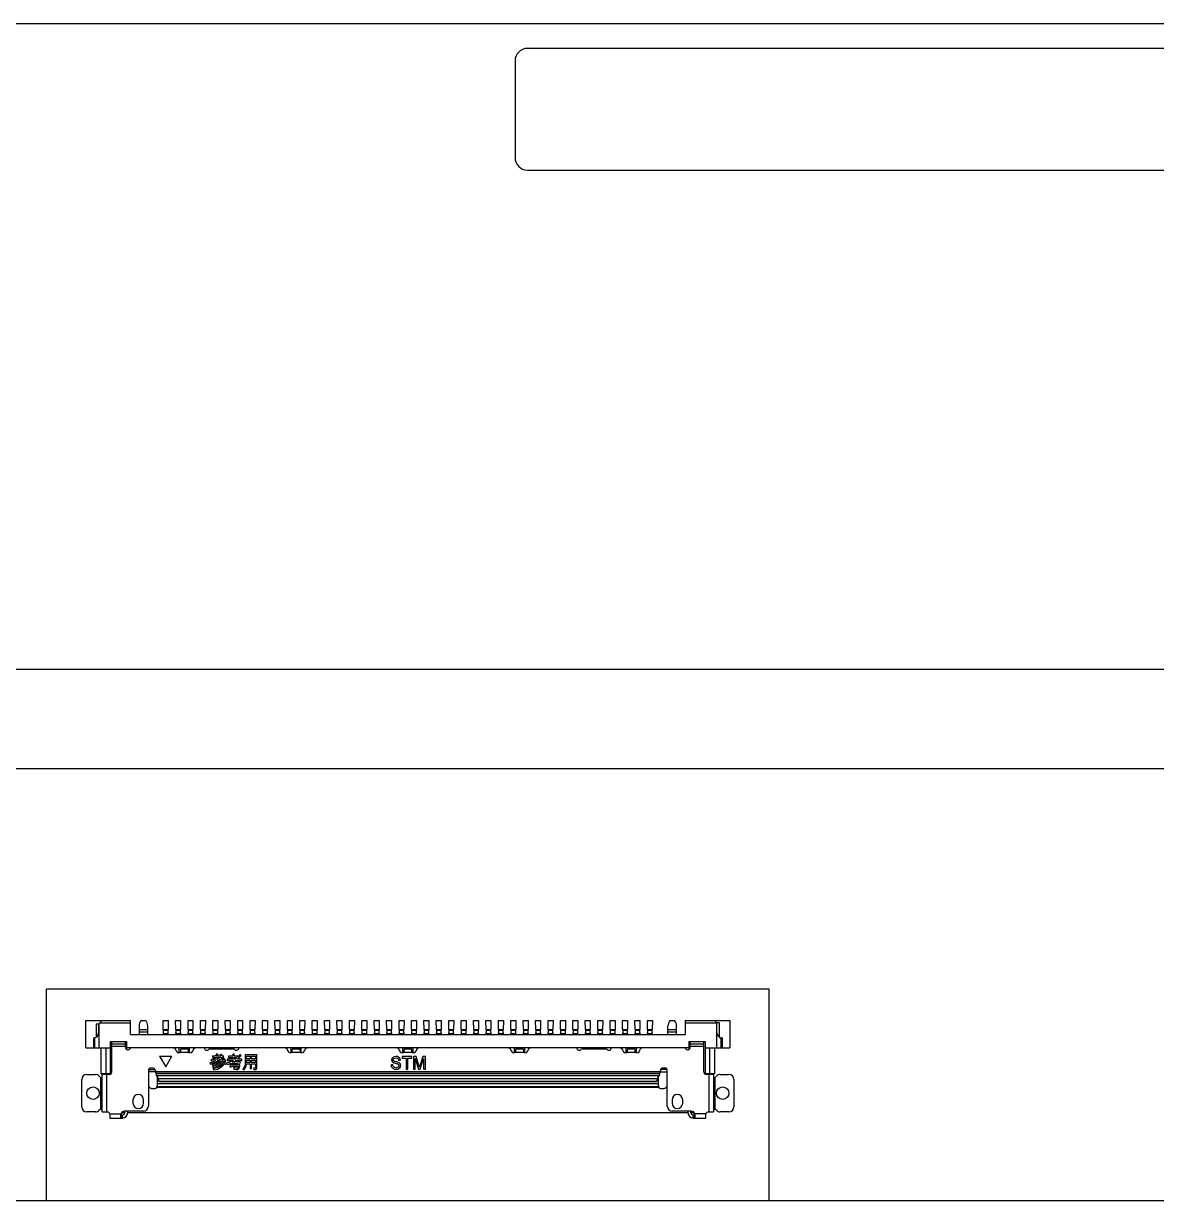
# Model space of a CAD drawing. Header units: millimetres. Extents: x 0 to 841, y 0 to 594.
# Drawn here: x 667.07 to 712.69, y 212.26 to 259.64 of the extents above; entities that cross this region are included whole.
import ezdxf

# ---------------------------------------------------------------- set-up
doc = ezdxf.new("R2010")
doc.units = ezdxf.units.MM
doc.header["$LTSCALE"] = 46.255
doc.layers.get('0').update_dxf_attribs({"linetype": 'CONTINUOUS'})

msp = doc.modelspace()

# ---------------------------------------------------------------- linework, layer by layer
at = {"color": 7, "linetype": 'CONTINUOUS'}
for p, q in [((517.967, 259.639), (757.767, 259.639)), ((750.363, 258.639), (687.363, 258.639)), ((686.863, 258.139), (686.863, 254.239)), ((687.363, 253.739), (750.363, 253.739)), ((752.833, 233.634), (522.883, 233.634)), ((757.872, 229.639), (517.861, 229.639)), ((697.093, 220.764), (667.993, 220.764)), ((667.993, 212.264), (667.993, 220.764)), ((697.093, 212.264), (697.093, 220.764)), ((669.579, 219.509), (671.373, 219.509)), ((669.579, 218.409), (669.579, 219.509)), ((670.091, 219.359), (669.991, 219.359)), ((669.991, 219.359), (669.991, 218.836)), ((670.091, 219.359), (670.241, 219.509)), ((670.091, 219.359), (670.091, 219.009)), ((670.109, 218.409), (670.109, 219.377)), ((670.141, 219.409), (671.373, 219.409)), ((671.373, 218.939), (671.373, 219.509)), ((671.996, 219.496), (671.799, 219.496)), ((672.693, 219.502), (672.893, 219.502)), ((672.697, 219.145), (672.693, 219.502)), ((672.893, 219.502), (672.89, 219.145)), ((673.193, 219.502), (673.393, 219.502)), ((673.197, 219.145), (673.193, 219.502)), ((673.393, 219.502), (673.39, 219.145)), ((673.693, 219.502), (673.893, 219.502)), ((673.697, 219.145), (673.693, 219.502)), ((673.893, 219.502), (673.89, 219.145)), ((674.193, 219.502), (674.393, 219.502)), ((674.197, 219.145), (674.193, 219.502)), ((674.393, 219.502), (674.39, 219.145)), ((674.693, 219.502), (674.893, 219.502)), ((674.697, 219.145), (674.693, 219.502)), ((674.893, 219.502), (674.89, 219.145)), ((675.193, 219.502), (675.393, 219.502)), ((675.197, 219.145), (675.193, 219.502)), ((675.393, 219.502), (675.39, 219.145)), ((675.693, 219.502), (675.893, 219.502)), ((675.697, 219.145), (675.693, 219.502)), ((675.893, 219.502), (675.89, 219.145)), ((676.193, 219.502), (676.393, 219.502)), ((676.197, 219.145), (676.193, 219.502)), ((676.393, 219.502), (676.39, 219.145)), ((676.693, 219.502), (676.893, 219.502)), ((676.697, 219.145), (676.693, 219.502)), ((676.893, 219.502), (676.89, 219.145)), ((677.193, 219.502), (677.393, 219.502)), ((677.197, 219.145), (677.193, 219.502)), ((677.393, 219.502), (677.39, 219.145)), ((677.693, 219.502), (677.893, 219.502)), ((677.697, 219.145), (677.693, 219.502)), ((677.893, 219.502), (677.89, 219.145)), ((678.193, 219.502), (678.393, 219.502)), ((678.197, 219.145), (678.193, 219.502)), ((678.393, 219.502), (678.39, 219.145)), ((678.693, 219.502), (678.893, 219.502)), ((678.697, 219.145), (678.693, 219.502)), ((678.893, 219.502), (678.89, 219.145)), ((679.193, 219.502), (679.393, 219.502)), ((679.197, 219.145), (679.193, 219.502)), ((679.393, 219.502), (679.39, 219.145)), ((679.693, 219.502), (679.893, 219.502)), ((679.697, 219.145), (679.693, 219.502)), ((679.893, 219.502), (679.89, 219.145)), ((680.193, 219.502), (680.393, 219.502)), ((680.197, 219.145), (680.193, 219.502)), ((680.393, 219.502), (680.39, 219.145)), ((680.693, 219.502), (680.893, 219.502)), ((680.697, 219.145), (680.693, 219.502)), ((680.893, 219.502), (680.89, 219.145)), ((681.193, 219.502), (681.393, 219.502)), ((681.197, 219.145), (681.193, 219.502)), ((681.393, 219.502), (681.39, 219.145)), ((681.693, 219.502), (681.893, 219.502)), ((681.697, 219.145), (681.693, 219.502)), ((681.893, 219.502), (681.89, 219.145)), ((682.193, 219.502), (682.393, 219.502)), ((682.197, 219.145), (682.193, 219.502)), ((682.393, 219.502), (682.39, 219.145)), ((682.693, 219.502), (682.893, 219.502)), ((682.697, 219.145), (682.693, 219.502)), ((682.893, 219.502), (682.89, 219.145)), ((683.193, 219.502), (683.393, 219.502)), ((683.197, 219.145), (683.193, 219.502)), ((683.393, 219.502), (683.39, 219.145)), ((683.693, 219.502), (683.893, 219.502)), ((683.697, 219.145), (683.693, 219.502)), ((683.893, 219.502), (683.89, 219.145)), ((684.193, 219.502), (684.393, 219.502)), ((684.197, 219.145), (684.193, 219.502)), ((684.393, 219.502), (684.39, 219.145)), ((684.693, 219.502), (684.893, 219.502)), ((684.697, 219.145), (684.693, 219.502)), ((684.893, 219.502), (684.89, 219.145)), ((685.193, 219.502), (685.393, 219.502)), ((685.197, 219.145), (685.193, 219.502)), ((685.393, 219.502), (685.39, 219.145)), ((685.693, 219.502), (685.893, 219.502)), ((685.697, 219.145), (685.693, 219.502)), ((685.893, 219.502), (685.89, 219.145)), ((686.193, 219.502), (686.393, 219.502)), ((686.197, 219.145), (686.193, 219.502)), ((686.393, 219.502), (686.39, 219.145)), ((686.693, 219.502), (686.893, 219.502)), ((686.697, 219.145), (686.693, 219.502)), ((686.893, 219.502), (686.89, 219.145)), ((687.193, 219.502), (687.393, 219.502)), ((687.197, 219.145), (687.193, 219.502)), ((687.393, 219.502), (687.39, 219.145)), ((687.693, 219.502), (687.893, 219.502)), ((687.697, 219.145), (687.693, 219.502)), ((687.893, 219.502), (687.89, 219.145)), ((688.193, 219.502), (688.393, 219.502)), ((688.197, 219.145), (688.193, 219.502)), ((688.393, 219.502), (688.39, 219.145)), ((688.693, 219.502), (688.893, 219.502)), ((688.697, 219.145), (688.693, 219.502)), ((688.893, 219.502), (688.89, 219.145)), ((689.193, 219.502), (689.393, 219.502)), ((689.197, 219.145), (689.193, 219.502)), ((689.393, 219.502), (689.39, 219.145)), ((689.693, 219.502), (689.893, 219.502)), ((689.697, 219.145), (689.693, 219.502)), ((689.893, 219.502), (689.89, 219.145)), ((690.193, 219.502), (690.393, 219.502)), ((690.197, 219.145), (690.193, 219.502)), ((690.393, 219.502), (690.39, 219.145)), ((690.693, 219.502), (690.893, 219.502)), ((690.697, 219.145), (690.693, 219.502)), ((690.893, 219.502), (690.89, 219.145)), ((691.193, 219.502), (691.393, 219.502)), ((691.197, 219.145), (691.193, 219.502)), ((691.393, 219.502), (691.39, 219.145)), ((691.693, 219.502), (691.893, 219.502)), ((691.697, 219.145), (691.693, 219.502)), ((691.893, 219.502), (691.89, 219.145)), ((692.193, 219.502), (692.393, 219.502)), ((692.197, 219.145), (692.193, 219.502)), ((692.393, 219.502), (692.39, 219.145)), ((693.293, 219.496), (693.096, 219.496)), ((693.713, 219.509), (695.508, 219.509)), ((693.713, 219.509), (693.713, 218.939)), ((693.713, 219.409), (694.98, 219.409)), ((694.996, 219.41), (694.896, 219.509)), ((694.98, 219.409), (694.996, 219.41)), ((694.98, 219.409), (694.98, 218.409)), ((694.996, 219.009), (694.996, 219.41)), ((695.096, 219.409), (694.996, 219.409)), ((695.096, 218.84), (695.096, 219.409)), ((695.508, 219.509), (695.508, 218.409)), ((671.373, 218.939), (693.713, 218.939)), ((671.721, 219.294), (671.721, 218.94)), ((671.721, 219.141), (672.071, 219.141)), ((672.071, 219.126), (671.721, 219.126)), ((671.721, 219.048), (672.071, 219.048)), ((672.071, 218.94), (672.071, 219.297)), ((672.697, 219.145), (672.89, 219.145)), ((672.697, 219.115), (672.89, 219.115)), ((672.702, 219.015), (672.698, 219.015)), ((672.703, 218.985), (672.883, 218.985)), ((672.889, 219.015), (672.885, 219.015)), ((673.197, 219.145), (673.39, 219.145)), ((673.197, 219.115), (673.39, 219.115)), ((673.202, 219.015), (673.198, 219.015)), ((673.203, 218.985), (673.383, 218.985)), ((673.389, 219.015), (673.385, 219.015)), ((673.697, 219.145), (673.89, 219.145)), ((673.697, 219.115), (673.89, 219.115)), ((673.702, 219.015), (673.698, 219.015)), ((673.703, 218.985), (673.883, 218.985)), ((673.889, 219.015), (673.885, 219.015)), ((674.197, 219.145), (674.39, 219.145)), ((674.197, 219.115), (674.39, 219.115)), ((674.202, 219.015), (674.198, 219.015)), ((674.203, 218.985), (674.383, 218.985)), ((674.389, 219.015), (674.385, 219.015)), ((674.697, 219.145), (674.89, 219.145)), ((674.697, 219.115), (674.89, 219.115)), ((674.702, 219.015), (674.698, 219.015)), ((674.703, 218.985), (674.883, 218.985)), ((674.889, 219.015), (674.885, 219.015)), ((675.197, 219.145), (675.39, 219.145)), ((675.197, 219.115), (675.39, 219.115)), ((675.202, 219.015), (675.198, 219.015)), ((675.203, 218.985), (675.383, 218.985)), ((675.389, 219.015), (675.385, 219.015)), ((675.697, 219.145), (675.89, 219.145)), ((675.697, 219.115), (675.89, 219.115)), ((675.702, 219.015), (675.698, 219.015)), ((675.703, 218.985), (675.883, 218.985)), ((675.889, 219.015), (675.885, 219.015)), ((676.197, 219.145), (676.39, 219.145)), ((676.197, 219.115), (676.39, 219.115)), ((676.202, 219.015), (676.198, 219.015)), ((676.203, 218.985), (676.383, 218.985)), ((676.389, 219.015), (676.385, 219.015)), ((676.697, 219.145), (676.89, 219.145)), ((676.697, 219.115), (676.89, 219.115)), ((676.702, 219.015), (676.698, 219.015)), ((676.703, 218.985), (676.883, 218.985)), ((676.889, 219.015), (676.885, 219.015)), ((677.197, 219.145), (677.39, 219.145)), ((677.197, 219.115), (677.39, 219.115)), ((677.202, 219.015), (677.198, 219.015)), ((677.203, 218.985), (677.383, 218.985)), ((677.389, 219.015), (677.385, 219.015)), ((677.697, 219.145), (677.89, 219.145)), ((677.697, 219.115), (677.89, 219.115)), ((677.702, 219.015), (677.698, 219.015)), ((677.703, 218.985), (677.883, 218.985)), ((677.889, 219.015), (677.885, 219.015)), ((678.197, 219.145), (678.39, 219.145)), ((678.197, 219.115), (678.39, 219.115)), ((678.202, 219.015), (678.198, 219.015)), ((678.203, 218.985), (678.383, 218.985)), ((678.389, 219.015), (678.385, 219.015)), ((678.697, 219.145), (678.89, 219.145)), ((678.697, 219.115), (678.89, 219.115)), ((678.702, 219.015), (678.698, 219.015)), ((678.703, 218.985), (678.883, 218.985)), ((678.889, 219.015), (678.885, 219.015)), ((679.197, 219.145), (679.39, 219.145)), ((679.197, 219.115), (679.39, 219.115)), ((679.202, 219.015), (679.198, 219.015)), ((679.203, 218.985), (679.383, 218.985)), ((679.389, 219.015), (679.385, 219.015)), ((679.697, 219.145), (679.89, 219.145)), ((679.697, 219.115), (679.89, 219.115)), ((679.702, 219.015), (679.698, 219.015)), ((679.703, 218.985), (679.883, 218.985)), ((679.889, 219.015), (679.885, 219.015)), ((680.197, 219.145), (680.39, 219.145)), ((680.197, 219.115), (680.39, 219.115)), ((680.202, 219.015), (680.198, 219.015)), ((680.203, 218.985), (680.383, 218.985)), ((680.389, 219.015), (680.385, 219.015)), ((680.697, 219.145), (680.89, 219.145)), ((680.697, 219.115), (680.89, 219.115)), ((680.702, 219.015), (680.698, 219.015)), ((680.703, 218.985), (680.883, 218.985)), ((680.889, 219.015), (680.885, 219.015)), ((681.197, 219.145), (681.39, 219.145)), ((681.197, 219.115), (681.39, 219.115)), ((681.202, 219.015), (681.198, 219.015)), ((681.203, 218.985), (681.383, 218.985)), ((681.389, 219.015), (681.385, 219.015)), ((681.697, 219.145), (681.89, 219.145)), ((681.697, 219.115), (681.89, 219.115)), ((681.702, 219.015), (681.698, 219.015)), ((681.703, 218.985), (681.883, 218.985)), ((681.889, 219.015), (681.885, 219.015)), ((682.197, 219.145), (682.39, 219.145)), ((682.197, 219.115), (682.39, 219.115)), ((682.202, 219.015), (682.198, 219.015)), ((682.203, 218.985), (682.383, 218.985)), ((682.389, 219.015), (682.385, 219.015)), ((682.697, 219.145), (682.89, 219.145)), ((682.697, 219.115), (682.89, 219.115)), ((682.702, 219.015), (682.698, 219.015)), ((682.703, 218.985), (682.883, 218.985)), ((682.889, 219.015), (682.885, 219.015)), ((683.197, 219.145), (683.39, 219.145)), ((683.197, 219.115), (683.39, 219.115)), ((683.202, 219.015), (683.198, 219.015)), ((683.203, 218.985), (683.383, 218.985)), ((683.389, 219.015), (683.385, 219.015)), ((683.697, 219.145), (683.89, 219.145)), ((683.697, 219.115), (683.89, 219.115)), ((683.702, 219.015), (683.698, 219.015)), ((683.703, 218.985), (683.883, 218.985)), ((683.889, 219.015), (683.885, 219.015)), ((684.197, 219.145), (684.39, 219.145)), ((684.197, 219.115), (684.39, 219.115)), ((684.202, 219.015), (684.198, 219.015)), ((684.203, 218.985), (684.383, 218.985)), ((684.389, 219.015), (684.385, 219.015)), ((684.697, 219.145), (684.89, 219.145)), ((684.697, 219.115), (684.89, 219.115)), ((684.702, 219.015), (684.698, 219.015)), ((684.703, 218.985), (684.883, 218.985)), ((684.889, 219.015), (684.885, 219.015)), ((685.197, 219.145), (685.39, 219.145)), ((685.197, 219.115), (685.39, 219.115)), ((685.202, 219.015), (685.198, 219.015)), ((685.203, 218.985), (685.383, 218.985)), ((685.389, 219.015), (685.385, 219.015)), ((685.697, 219.145), (685.89, 219.145)), ((685.697, 219.115), (685.89, 219.115)), ((685.702, 219.015), (685.698, 219.015)), ((685.703, 218.985), (685.883, 218.985)), ((685.889, 219.015), (685.885, 219.015)), ((686.197, 219.145), (686.39, 219.145)), ((686.197, 219.115), (686.39, 219.115)), ((686.202, 219.015), (686.198, 219.015)), ((686.203, 218.985), (686.383, 218.985)), ((686.389, 219.015), (686.385, 219.015)), ((686.697, 219.145), (686.89, 219.145)), ((686.697, 219.115), (686.89, 219.115)), ((686.702, 219.015), (686.698, 219.015)), ((686.703, 218.985), (686.883, 218.985)), ((686.889, 219.015), (686.885, 219.015)), ((687.197, 219.145), (687.39, 219.145)), ((687.197, 219.115), (687.39, 219.115)), ((687.202, 219.015), (687.198, 219.015)), ((687.203, 218.985), (687.383, 218.985)), ((687.389, 219.015), (687.385, 219.015)), ((687.697, 219.145), (687.89, 219.145)), ((687.697, 219.115), (687.89, 219.115)), ((687.702, 219.015), (687.698, 219.015)), ((687.703, 218.985), (687.883, 218.985)), ((687.889, 219.015), (687.885, 219.015)), ((688.197, 219.145), (688.39, 219.145)), ((688.197, 219.115), (688.39, 219.115)), ((688.202, 219.015), (688.198, 219.015)), ((688.203, 218.985), (688.383, 218.985)), ((688.389, 219.015), (688.385, 219.015)), ((688.697, 219.145), (688.89, 219.145)), ((688.697, 219.115), (688.89, 219.115)), ((688.702, 219.015), (688.698, 219.015)), ((688.703, 218.985), (688.883, 218.985)), ((688.889, 219.015), (688.885, 219.015)), ((689.197, 219.145), (689.39, 219.145)), ((689.197, 219.115), (689.39, 219.115)), ((689.202, 219.015), (689.198, 219.015)), ((689.203, 218.985), (689.383, 218.985)), ((689.389, 219.015), (689.385, 219.015)), ((689.697, 219.145), (689.89, 219.145)), ((689.697, 219.115), (689.89, 219.115)), ((689.702, 219.015), (689.698, 219.015)), ((689.703, 218.985), (689.883, 218.985)), ((689.889, 219.015), (689.885, 219.015)), ((690.197, 219.145), (690.39, 219.145)), ((690.197, 219.115), (690.39, 219.115)), ((690.202, 219.015), (690.198, 219.015)), ((690.203, 218.985), (690.383, 218.985)), ((690.389, 219.015), (690.385, 219.015)), ((690.697, 219.145), (690.89, 219.145)), ((690.697, 219.115), (690.89, 219.115)), ((690.702, 219.015), (690.698, 219.015)), ((690.703, 218.985), (690.883, 218.985)), ((690.889, 219.015), (690.885, 219.015)), ((691.197, 219.145), (691.39, 219.145)), ((691.197, 219.115), (691.39, 219.115)), ((691.202, 219.015), (691.198, 219.015)), ((691.203, 218.985), (691.383, 218.985)), ((691.389, 219.015), (691.385, 219.015)), ((691.697, 219.145), (691.89, 219.145)), ((691.697, 219.115), (691.89, 219.115)), ((691.702, 219.015), (691.698, 219.015)), ((691.703, 218.985), (691.883, 218.985)), ((691.889, 219.015), (691.885, 219.015)), ((692.197, 219.145), (692.39, 219.145)), ((692.197, 219.115), (692.39, 219.115)), ((692.202, 219.015), (692.198, 219.015)), ((692.203, 218.985), (692.383, 218.985)), ((692.389, 219.015), (692.385, 219.015)), ((693.021, 218.94), (693.021, 219.297)), ((693.021, 219.141), (693.371, 219.141)), ((693.371, 219.126), (693.021, 219.126)), ((693.021, 219.048), (693.371, 219.048)), ((693.371, 218.94), (693.371, 219.294)), ((669.579, 218.409), (670.573, 218.409)), ((669.891, 218.809), (669.881, 218.809)), ((669.881, 218.809), (669.881, 218.409)), ((669.929, 218.813), (669.929, 218.409)), ((670.179, 218.409), (670.179, 217.369)), ((670.394, 217.369), (670.394, 218.409)), ((670.573, 218.662), (671.213, 218.662)), ((670.573, 217.369), (670.573, 218.662)), ((670.626, 217.434), (670.626, 218.659)), ((670.626, 218.572), (671.171, 218.572)), ((671.171, 218.463), (670.626, 218.463)), ((671.171, 218.429), (671.171, 218.662)), ((671.213, 218.662), (671.213, 218.35)), ((693.873, 218.409), (671.213, 218.409)), ((673.343, 218.214), (673.343, 218.409)), ((673.413, 218.373), (673.41, 218.409)), ((673.687, 218.409), (673.684, 218.373)), ((673.743, 218.409), (673.743, 218.218)), ((675.043, 218.359), (675.043, 218.409)), ((677.843, 218.214), (677.843, 218.409)), ((677.913, 218.369), (677.91, 218.409)), ((678.187, 218.409), (678.184, 218.369)), ((678.243, 218.409), (678.243, 218.221)), ((682.343, 218.214), (682.343, 218.409)), ((682.411, 218.395), (682.41, 218.409)), ((682.682, 218.409), (682.681, 218.395)), ((682.743, 218.409), (682.743, 218.216)), ((686.843, 218.216), (686.843, 218.409)), ((686.908, 218.369), (686.904, 218.409)), ((687.182, 218.409), (687.178, 218.369)), ((687.243, 218.409), (687.243, 218.216)), ((690.043, 218.409), (690.043, 218.359)), ((691.343, 218.216), (691.343, 218.409)), ((691.406, 218.395), (691.405, 218.409)), ((691.682, 218.409), (691.681, 218.395)), ((691.743, 218.409), (691.743, 218.216)), ((693.873, 218.662), (694.513, 218.662)), ((693.873, 218.346), (693.873, 218.662)), ((693.921, 218.429), (693.921, 218.662)), ((693.921, 218.572), (694.466, 218.572)), ((694.466, 218.463), (693.921, 218.463)), ((694.466, 217.434), (694.466, 218.659)), ((694.513, 218.662), (694.513, 217.369)), ((694.513, 218.409), (695.508, 218.409)), ((694.693, 218.409), (694.693, 217.369)), ((694.908, 217.369), (694.908, 218.409)), ((695.154, 218.814), (695.175, 218.811)), ((695.16, 218.409), (695.16, 218.813)), ((695.175, 218.811), (695.196, 218.809)), ((695.206, 218.809), (695.196, 218.809)), ((695.206, 218.809), (695.206, 218.409)), ((672.547, 218.074), (673.047, 218.074)), ((672.547, 218.074), (672.797, 217.641)), ((672.797, 217.641), (673.047, 218.074)), ((673.728, 218.226), (673.369, 218.226)), ((673.395, 218.331), (673.385, 218.315)), ((673.385, 218.315), (673.385, 218.249)), ((673.402, 218.343), (673.395, 218.331)), ((673.409, 218.356), (673.402, 218.343)), ((673.411, 218.357), (673.409, 218.356)), ((673.688, 218.356), (673.409, 218.356)), ((673.413, 218.373), (673.684, 218.373)), ((673.414, 218.368), (673.413, 218.373)), ((673.414, 218.373), (673.414, 218.36)), ((673.414, 218.365), (673.414, 218.368)), ((673.414, 218.36), (673.414, 218.355)), ((673.683, 218.36), (673.683, 218.373)), ((673.683, 218.355), (673.683, 218.36)), ((673.691, 218.35), (673.688, 218.356)), ((673.7, 218.335), (673.693, 218.347)), ((673.712, 218.249), (673.712, 218.315)), ((675.559, 218.359), (674.533, 218.359)), ((674.654, 217.933), (674.615, 217.931)), ((674.615, 217.931), (674.633, 217.88)), ((674.673, 217.961), (674.654, 217.933)), ((674.77, 218.071), (674.668, 218.068)), ((674.668, 218.068), (674.689, 218.02)), ((674.689, 218.02), (674.707, 218.021)), ((674.794, 217.937), (674.706, 217.933)), ((674.727, 218.022), (675.072, 218.036)), ((674.745, 217.982), (674.761, 218.009)), ((674.811, 217.99), (674.766, 217.973)), ((675.031, 218.075), (674.835, 218.071)), ((674.902, 218.142), (674.85, 218.165)), ((674.879, 218.117), (674.902, 218.142)), ((674.908, 218.009), (674.891, 217.981)), ((674.96, 217.986), (674.908, 218.009)), ((675.011, 218.139), (674.973, 218.11)), ((675.059, 218.112), (675.011, 218.139)), ((675.063, 218.011), (675.049, 218.016)), ((675.132, 217.929), (675.061, 217.925)), ((675.075, 218.006), (675.063, 218.011)), ((675.098, 218.003), (675.142, 218.037)), ((675.149, 217.983), (675.103, 217.966)), ((675.174, 217.95), (675.149, 217.983)), ((675.499, 217.951), (675.266, 217.951)), ((675.266, 217.951), (675.266, 217.899)), ((675.499, 218.068), (675.318, 218.068)), ((675.318, 218.068), (675.318, 218.016)), ((675.318, 218.016), (675.499, 218.016)), ((675.551, 218.159), (675.499, 218.159)), ((675.499, 218.159), (675.499, 218.068)), ((675.499, 218.016), (675.499, 217.951)), ((675.551, 218.068), (675.551, 218.159)), ((675.701, 218.068), (675.551, 218.068)), ((675.551, 218.016), (675.673, 218.016)), ((675.551, 217.951), (675.551, 218.016)), ((675.595, 217.951), (675.551, 217.951)), ((675.673, 218.016), (675.647, 217.992)), ((675.856, 217.951), (675.685, 217.951)), ((675.787, 218.133), (675.701, 218.042)), ((675.701, 218.042), (675.701, 218.068)), ((675.831, 218.097), (675.787, 218.133)), ((675.856, 217.899), (675.856, 217.951)), ((676.46, 218.126), (675.999, 218.126)), ((675.999, 218.126), (675.999, 217.814)), ((676.051, 218.074), (676.201, 218.074)), ((676.051, 217.97), (676.051, 218.074)), ((676.201, 217.97), (676.051, 217.97)), ((676.201, 218.074), (676.201, 217.97)), ((676.253, 218.074), (676.408, 218.074)), ((676.253, 217.97), (676.253, 218.074)), ((676.408, 217.97), (676.253, 217.97)), ((676.408, 218.074), (676.408, 217.97)), ((676.46, 217.593), (676.46, 218.126)), ((678.236, 218.221), (677.861, 218.221)), ((677.874, 218.236), (677.88, 218.245)), ((677.891, 218.326), (677.88, 218.31)), ((677.88, 218.31), (677.88, 218.245)), ((677.9, 218.34), (677.891, 218.326)), ((677.908, 218.351), (677.9, 218.34)), ((677.911, 218.352), (677.908, 218.351)), ((678.189, 218.351), (677.908, 218.351)), ((677.913, 218.369), (678.184, 218.369)), ((677.914, 218.356), (677.914, 218.369)), ((678.183, 218.369), (678.183, 218.356)), ((678.187, 218.352), (678.189, 218.351)), ((678.191, 218.348), (678.189, 218.351)), ((678.201, 218.333), (678.191, 218.348)), ((678.203, 218.331), (678.201, 218.333)), ((678.214, 218.311), (678.215, 218.313)), ((678.217, 218.31), (678.214, 218.311)), ((678.217, 218.243), (678.217, 218.31)), ((678.229, 218.229), (678.236, 218.221)), ((682.212, 218.003), (682.173, 218.034)), ((682.708, 218.053), (682.317, 218.053)), ((682.317, 218.053), (682.317, 217.995)), ((682.317, 217.995), (682.477, 217.995)), ((682.723, 218.226), (682.369, 218.226)), ((682.379, 218.239), (682.385, 218.249)), ((682.395, 218.33), (682.385, 218.315)), ((682.385, 218.315), (682.385, 218.249)), ((682.402, 218.344), (682.395, 218.33)), ((682.409, 218.356), (682.402, 218.344)), ((682.683, 218.356), (682.409, 218.356)), ((682.413, 218.373), (682.411, 218.395)), ((682.413, 218.373), (682.678, 218.373)), ((682.414, 218.373), (682.414, 218.36)), ((682.414, 218.36), (682.414, 218.355)), ((682.477, 217.995), (682.477, 217.553)), ((682.548, 217.995), (682.708, 217.995)), ((682.548, 217.553), (682.548, 217.995)), ((682.681, 218.395), (682.678, 218.373)), ((682.678, 218.373), (682.678, 218.36)), ((682.678, 218.356), (682.678, 218.36)), ((682.68, 218.357), (682.683, 218.356)), ((682.692, 218.34), (682.683, 218.356)), ((682.707, 218.249), (682.707, 218.315)), ((682.707, 218.249), (682.713, 218.239)), ((682.708, 217.995), (682.708, 218.053)), ((682.878, 218.053), (682.772, 218.053)), ((682.772, 218.053), (682.772, 217.553)), ((682.843, 217.976), (682.975, 217.553)), ((682.843, 217.553), (682.843, 217.976)), ((682.99, 217.702), (682.878, 218.053)), ((683.148, 218.053), (683.029, 217.682)), ((683.049, 217.553), (683.182, 217.976)), ((683.253, 218.053), (683.148, 218.053)), ((683.182, 217.976), (683.182, 217.553)), ((683.253, 217.553), (683.253, 218.053)), ((687.231, 218.221), (686.856, 218.221)), ((686.875, 218.31), (686.875, 218.245)), ((686.886, 218.326), (686.883, 218.321)), ((686.888, 218.33), (686.886, 218.326)), ((686.895, 218.34), (686.888, 218.33)), ((686.897, 218.343), (686.895, 218.34)), ((686.902, 218.351), (686.897, 218.343)), ((687.184, 218.351), (686.902, 218.351)), ((686.908, 218.369), (687.178, 218.369)), ((686.908, 218.356), (686.908, 218.369)), ((687.178, 218.369), (687.178, 218.356)), ((687.192, 218.339), (687.184, 218.351)), ((687.211, 218.245), (687.211, 218.31)), ((690.559, 218.359), (689.533, 218.359)), ((691.723, 218.226), (691.364, 218.226)), ((691.383, 218.32), (691.38, 218.315)), ((691.38, 218.315), (691.38, 218.249)), ((691.389, 218.329), (691.383, 218.32)), ((691.391, 218.333), (691.389, 218.329)), ((691.398, 218.345), (691.391, 218.333)), ((691.399, 218.347), (691.398, 218.345)), ((691.404, 218.356), (691.399, 218.347)), ((691.406, 218.357), (691.404, 218.356)), ((691.683, 218.356), (691.404, 218.356)), ((691.408, 218.373), (691.406, 218.395)), ((691.408, 218.373), (691.678, 218.373)), ((691.408, 218.373), (691.408, 218.373)), ((691.408, 218.373), (691.408, 218.373)), ((691.408, 218.373), (691.408, 218.36)), ((691.408, 218.36), (691.408, 218.356)), ((691.681, 218.395), (691.678, 218.373)), ((691.678, 218.373), (691.678, 218.36)), ((691.678, 218.356), (691.678, 218.36)), ((691.69, 218.344), (691.683, 218.356)), ((691.697, 218.33), (691.69, 218.344)), ((691.707, 218.315), (691.697, 218.33)), ((691.707, 218.249), (691.707, 218.315)), ((672.096, 217.539), (672.357, 217.539)), ((672.096, 217.534), (672.096, 216.059)), ((672.31, 217.584), (672.146, 217.584)), ((672.391, 217.454), (672.357, 217.551)), ((672.391, 217.454), (692.701, 217.454)), ((674.571, 217.8), (674.6, 217.756)), ((674.633, 217.88), (674.803, 217.894)), ((674.752, 217.767), (674.662, 217.742)), ((674.662, 217.742), (674.701, 217.698)), ((674.79, 217.69), (674.675, 217.657)), ((674.675, 217.657), (674.712, 217.613)), ((674.838, 217.597), (674.694, 217.56)), ((674.694, 217.56), (674.729, 217.516)), ((674.712, 217.613), (674.83, 217.65)), ((674.729, 217.516), (674.876, 217.556)), ((674.803, 217.894), (674.731, 217.849)), ((674.899, 217.744), (674.79, 217.69)), ((674.824, 217.838), (674.906, 217.906)), ((674.974, 217.661), (674.838, 217.597)), ((674.875, 217.773), (674.947, 217.836)), ((674.876, 217.556), (675.012, 217.626)), ((674.994, 217.821), (674.899, 217.744)), ((674.906, 217.906), (675.003, 217.831)), ((674.947, 217.836), (674.91, 217.867)), ((675.092, 217.756), (674.974, 217.661)), ((675.008, 217.92), (674.978, 217.918)), ((674.978, 217.918), (674.983, 217.908)), ((675.032, 217.788), (674.994, 217.821)), ((675.003, 217.831), (675.103, 217.778)), ((675.012, 217.626), (675.129, 217.724)), ((675.032, 217.873), (675.155, 217.882)), ((675.095, 217.838), (675.032, 217.873)), ((675.129, 217.724), (675.092, 217.756)), ((675.103, 217.778), (675.198, 217.743)), ((675.155, 217.882), (675.16, 217.872)), ((675.168, 217.854), (675.214, 217.875)), ((675.198, 217.743), (675.233, 217.793)), ((675.24, 217.787), (675.27, 217.737)), ((675.266, 217.899), (675.516, 217.899)), ((675.363, 217.769), (675.41, 217.787)), ((675.41, 217.787), (675.376, 217.641)), ((675.376, 217.641), (675.428, 217.633)), ((675.428, 217.633), (675.439, 217.672)), ((675.516, 217.899), (675.429, 217.858)), ((675.439, 217.672), (675.715, 217.672)), ((675.45, 217.724), (675.462, 217.782)), ((675.78, 217.724), (675.45, 217.724)), ((675.462, 217.782), (675.57, 217.784)), ((675.488, 217.828), (675.488, 217.834)), ((675.519, 217.608), (675.532, 217.55)), ((675.57, 217.784), (675.684, 217.791)), ((675.616, 217.899), (675.856, 217.899)), ((675.64, 217.538), (675.691, 217.535)), ((675.684, 217.791), (675.805, 217.808)), ((675.786, 217.86), (675.688, 217.842)), ((675.715, 217.672), (675.706, 217.615)), ((675.805, 217.808), (675.786, 217.86)), ((675.956, 217.633), (675.902, 217.556)), ((675.902, 217.556), (675.946, 217.522)), ((676.049, 217.763), (676.201, 217.763)), ((676.051, 217.918), (676.201, 217.918)), ((676.051, 217.815), (676.051, 217.918)), ((676.201, 217.815), (676.051, 217.815)), ((676.201, 217.918), (676.201, 217.815)), ((676.201, 217.763), (676.201, 217.574)), ((676.201, 217.574), (676.253, 217.574)), ((676.253, 217.918), (676.408, 217.918)), ((676.253, 217.815), (676.253, 217.918)), ((676.408, 217.815), (676.253, 217.815)), ((676.253, 217.763), (676.408, 217.763)), ((676.253, 217.574), (676.253, 217.763)), ((676.382, 217.586), (676.324, 217.587)), ((676.324, 217.587), (676.341, 217.535)), ((676.341, 217.535), (676.411, 217.535)), ((676.408, 217.918), (676.408, 217.815)), ((676.408, 217.763), (676.408, 217.601)), ((676.411, 217.535), (676.431, 217.54)), ((681.939, 217.726), (681.868, 217.726)), ((681.868, 217.726), (681.88, 217.662)), ((681.88, 217.662), (681.91, 217.61)), ((681.922, 217.841), (681.961, 217.814)), ((682.016, 217.794), (681.961, 217.814)), ((681.961, 217.814), (681.988, 217.803)), ((681.988, 217.803), (682.017, 217.793)), ((682.075, 217.777), (682.016, 217.794)), ((682.017, 217.793), (682.048, 217.785)), ((682.048, 217.785), (682.092, 217.773)), ((682.136, 217.759), (682.075, 217.777)), ((682.078, 217.546), (682.138, 217.554)), ((682.092, 217.773), (682.107, 217.768)), ((682.107, 217.768), (682.122, 217.764)), ((682.122, 217.764), (682.136, 217.759)), ((682.136, 217.759), (682.163, 217.744)), ((682.138, 217.554), (682.187, 217.573)), ((682.219, 217.787), (682.173, 217.816)), ((682.176, 217.912), (682.247, 217.912)), ((682.189, 217.691), (682.179, 217.654)), ((682.477, 217.553), (682.548, 217.553)), ((682.772, 217.553), (682.843, 217.553)), ((682.975, 217.553), (683.049, 217.553)), ((683.182, 217.553), (683.253, 217.553)), ((692.701, 217.454), (692.692, 217.408)), ((692.734, 217.551), (692.701, 217.454)), ((692.996, 217.539), (692.734, 217.539)), ((692.946, 217.584), (692.782, 217.584)), ((692.996, 216.059), (692.996, 217.534)), ((669.413, 216.029), (669.413, 217.134)), ((669.613, 217.334), (669.966, 217.334)), ((670.179, 217.369), (670.593, 217.369)), ((670.189, 217.203), (670.239, 217.191)), ((670.189, 215.961), (670.189, 217.203)), ((670.526, 217.334), (670.239, 217.334)), ((670.239, 215.829), (670.239, 217.334)), ((670.409, 217.334), (670.409, 215.829)), ((670.593, 217.361), (670.593, 217.369)), ((672.383, 217.439), (672.096, 217.439)), ((672.383, 217.439), (672.405, 217.38)), ((672.406, 217.38), (672.406, 217.359)), ((692.686, 217.373), (672.406, 217.373)), ((672.43, 217.3), (672.406, 217.359)), ((672.43, 217.3), (692.661, 217.3)), ((672.436, 217.297), (672.43, 217.3)), ((672.529, 217.039), (672.435, 217.298)), ((692.645, 217.289), (672.447, 217.289)), ((672.526, 217.059), (672.447, 217.289)), ((672.451, 217.254), (672.451, 216.828)), ((672.485, 217.179), (692.607, 217.179)), ((692.566, 217.059), (672.526, 217.059)), ((692.558, 217.039), (672.529, 217.039)), ((692.565, 217.06), (692.558, 217.039)), ((692.645, 217.289), (692.566, 217.059)), ((692.648, 217.288), (692.608, 217.179)), ((692.641, 216.828), (692.641, 217.268)), ((692.65, 217.293), (692.645, 217.289)), ((692.686, 217.359), (692.661, 217.3)), ((692.692, 217.408), (692.686, 217.38)), ((692.686, 217.359), (692.686, 217.38)), ((692.703, 217.439), (692.692, 217.408)), ((692.703, 217.439), (692.996, 217.439)), ((694.493, 217.369), (694.908, 217.369)), ((694.853, 217.334), (694.566, 217.334)), ((694.683, 215.829), (694.683, 217.334)), ((694.853, 217.334), (694.853, 215.829)), ((694.853, 217.191), (694.903, 217.203)), ((694.903, 217.203), (694.903, 215.961)), ((695.126, 217.334), (695.479, 217.334)), ((695.679, 217.134), (695.679, 216.029)), ((672.271, 216.766), (672.351, 216.766)), ((672.435, 216.811), (672.443, 216.839)), ((672.442, 216.817), (672.435, 216.811)), ((692.657, 216.811), (672.435, 216.811)), ((672.448, 216.822), (672.442, 216.817)), ((672.443, 216.839), (672.448, 216.868)), ((672.451, 216.828), (672.448, 216.822)), ((672.451, 216.973), (692.641, 216.973)), ((692.641, 216.843), (672.451, 216.843)), ((672.451, 216.837), (692.641, 216.837)), ((692.644, 216.868), (692.649, 216.839)), ((692.649, 216.839), (692.657, 216.811)), ((692.741, 216.766), (692.821, 216.766)), ((671.476, 216.314), (671.476, 216.184)), ((671.906, 216.184), (671.906, 216.314)), ((693.186, 216.314), (693.186, 216.184)), ((693.616, 216.184), (693.616, 216.314)), ((669.966, 215.829), (669.613, 215.829)), ((670.239, 215.973), (670.189, 215.961)), ((670.239, 215.829), (670.446, 215.829)), ((670.545, 215.752), (671.011, 215.752)), ((670.546, 215.752), (670.546, 215.582)), ((670.546, 215.582), (670.986, 215.582)), ((670.986, 215.587), (670.986, 215.709)), ((670.987, 215.702), (671.046, 215.702)), ((670.993, 215.702), (670.997, 215.702)), ((670.997, 215.702), (670.997, 215.582)), ((670.997, 215.582), (671.046, 215.582)), ((671.006, 215.75), (671.011, 215.752)), ((671.046, 215.582), (671.046, 215.702)), ((671.073, 215.584), (671.058, 215.703)), ((671.143, 215.786), (671.086, 215.786)), ((671.896, 215.859), (671.136, 215.859)), ((671.146, 215.859), (671.146, 215.802)), ((671.266, 215.802), (671.266, 215.859)), ((693.826, 215.786), (671.266, 215.786)), ((693.956, 215.859), (693.196, 215.859)), ((693.826, 215.859), (693.826, 215.802)), ((693.946, 215.802), (693.946, 215.859)), ((694.007, 215.786), (693.949, 215.786)), ((694.033, 215.703), (694.018, 215.584)), ((694.046, 215.702), (694.105, 215.702)), ((694.046, 215.702), (694.046, 215.582)), ((694.046, 215.582), (694.095, 215.582)), ((694.547, 215.752), (694.081, 215.752)), ((694.095, 215.582), (694.095, 215.702)), ((694.106, 215.709), (694.106, 215.587)), ((694.106, 215.582), (694.546, 215.582)), ((694.546, 215.582), (694.546, 215.752)), ((694.646, 215.829), (694.853, 215.829)), ((694.903, 215.961), (694.853, 215.973)), ((695.479, 215.829), (695.126, 215.829)), ((522.883, 212.264), (752.833, 212.264))]:
    msp.add_line(p, q, dxfattribs=at)
for points in [[(669.891, 218.809), (669.924, 218.812), (669.928, 218.813)], [(673.369, 218.226), (673.375, 218.233), (673.38, 218.241), (673.385, 218.249)], [(673.414, 218.36), (673.413, 218.358), (673.411, 218.357)], [(673.684, 218.373), (673.683, 218.368), (673.683, 218.365)], [(673.688, 218.356), (673.686, 218.357), (673.684, 218.358), (673.683, 218.36)], [(673.693, 218.347), (673.692, 218.349), (673.691, 218.35)], [(673.712, 218.315), (673.708, 218.321), (673.705, 218.326), (673.702, 218.331), (673.7, 218.335)], [(673.712, 218.249), (673.717, 218.241), (673.723, 218.233), (673.728, 218.226)], [(674.707, 218.021), (674.691, 217.991), (674.673, 217.961)], [(674.706, 217.933), (674.726, 217.956), (674.745, 217.982)], [(674.761, 218.009), (674.753, 218.011), (674.745, 218.014), (674.736, 218.018), (674.727, 218.022)], [(674.766, 217.973), (674.776, 217.962), (674.785, 217.95), (674.794, 217.937)], [(674.85, 218.165), (674.824, 218.131), (674.798, 218.099), (674.77, 218.071)], [(674.853, 217.931), (674.841, 217.952), (674.826, 217.971), (674.811, 217.99)], [(674.835, 218.071), (674.857, 218.093), (674.879, 218.117)], [(674.891, 217.981), (674.873, 217.955), (674.853, 217.931)], [(674.936, 217.95), (674.945, 217.961), (674.953, 217.973), (674.96, 217.986)], [(674.983, 217.908), (674.967, 217.922), (674.951, 217.935), (674.936, 217.95)], [(674.973, 218.11), (674.993, 218.1), (675.013, 218.088), (675.031, 218.075)], [(675.049, 218.016), (675.038, 217.983), (675.024, 217.951), (675.008, 217.92)], [(675.142, 218.037), (675.103, 218.078), (675.059, 218.112)], [(675.061, 217.925), (675.076, 217.949), (675.088, 217.974), (675.098, 218)], [(675.072, 218.036), (675.082, 218.025), (675.09, 218.014), (675.098, 218.003)], [(675.098, 218), (675.087, 218.002), (675.075, 218.006)], [(675.103, 217.966), (675.114, 217.954), (675.123, 217.942), (675.132, 217.929)], [(675.214, 217.875), (675.196, 217.914), (675.174, 217.95)], [(675.647, 217.992), (675.621, 217.97), (675.595, 217.951)], [(675.685, 217.951), (675.734, 217.996), (675.783, 218.045), (675.831, 218.097)], [(677.861, 218.221), (677.868, 218.229), (677.874, 218.236)], [(677.914, 218.356), (677.913, 218.354), (677.911, 218.352)], [(678.183, 218.356), (678.184, 218.354), (678.187, 218.352)], [(678.215, 218.313), (678.215, 218.313), (678.213, 218.315), (678.211, 218.317), (678.21, 218.319), (678.209, 218.321), (678.208, 218.323), (678.206, 218.326), (678.203, 218.331)], [(678.217, 218.245), (678.223, 218.236), (678.229, 218.229)], [(681.938, 218.024), (681.901, 217.98), (681.888, 217.922)], [(682.061, 218.059), (681.993, 218.05), (681.938, 218.024)], [(681.958, 217.927), (681.966, 217.959), (681.99, 217.985), (682.025, 217.998), (682.064, 218.001)], [(681.976, 217.883), (681.966, 217.896), (681.96, 217.911), (681.958, 217.927)], [(682.173, 218.034), (682.123, 218.053), (682.061, 218.059)], [(682.064, 218.001), (682.101, 217.998), (682.131, 217.987), (682.155, 217.968)], [(682.155, 217.968), (682.169, 217.942), (682.176, 217.912)], [(682.247, 217.912), (682.237, 217.961), (682.212, 218.003)], [(682.369, 218.226), (682.375, 218.233), (682.379, 218.239)], [(682.409, 218.356), (682.411, 218.357), (682.413, 218.358), (682.414, 218.36)], [(682.678, 218.36), (682.679, 218.358), (682.68, 218.357)], [(682.707, 218.315), (682.697, 218.33), (682.692, 218.34)], [(682.713, 218.239), (682.717, 218.233), (682.723, 218.226)], [(686.875, 218.245), (686.869, 218.237), (686.863, 218.229), (686.856, 218.221)], [(686.883, 218.321), (686.879, 218.316), (686.875, 218.31)], [(686.902, 218.351), (686.905, 218.352), (686.907, 218.354), (686.908, 218.356)], [(687.184, 218.351), (687.181, 218.352), (687.179, 218.354), (687.178, 218.356)], [(687.211, 218.31), (687.201, 218.325), (687.192, 218.339)], [(687.211, 218.245), (687.218, 218.236), (687.224, 218.229), (687.231, 218.221)], [(691.364, 218.226), (691.369, 218.233), (691.375, 218.241), (691.38, 218.249)], [(691.408, 218.36), (691.408, 218.358), (691.406, 218.357)], [(691.683, 218.356), (691.68, 218.357), (691.679, 218.358), (691.678, 218.36)], [(691.707, 218.249), (691.712, 218.241), (691.717, 218.233), (691.723, 218.226)], [(672.406, 217.38), (672.401, 217.403), (672.396, 217.428), (672.391, 217.454)], [(674.731, 217.849), (674.652, 217.819), (674.571, 217.8)], [(674.6, 217.756), (674.72, 217.788), (674.824, 217.838)], [(674.701, 217.698), (674.791, 217.727), (674.875, 217.773)], [(674.91, 217.867), (674.836, 217.808), (674.752, 217.767)], [(674.83, 217.65), (674.938, 217.709), (675.032, 217.788)], [(675.233, 217.793), (675.163, 217.811), (675.095, 217.838)], [(675.16, 217.872), (675.165, 217.863), (675.168, 217.854)], [(675.429, 217.858), (675.336, 217.821), (675.24, 217.787)], [(675.27, 217.737), (675.317, 217.752), (675.363, 217.769)], [(675.488, 217.834), (675.533, 217.852), (675.576, 217.874), (675.616, 217.899)], [(675.688, 217.842), (675.588, 217.831), (675.488, 217.828)], [(675.677, 217.587), (675.626, 217.59), (675.573, 217.598), (675.519, 217.608)], [(675.532, 217.55), (675.587, 217.544), (675.64, 217.538)], [(675.706, 217.615), (675.701, 217.601), (675.691, 217.591), (675.677, 217.587)], [(675.691, 217.535), (675.721, 217.544), (675.744, 217.566), (675.757, 217.6), (675.766, 217.638), (675.774, 217.679), (675.78, 217.724)], [(675.946, 217.522), (675.998, 217.594), (676.033, 217.675), (676.049, 217.763)], [(675.999, 217.814), (675.99, 217.721), (675.956, 217.633)], [(676.408, 217.601), (676.404, 217.591), (676.394, 217.587), (676.382, 217.586)], [(676.431, 217.54), (676.447, 217.552), (676.457, 217.57), (676.46, 217.593)], [(681.888, 217.922), (681.896, 217.879), (681.922, 217.841)], [(681.91, 217.61), (681.955, 217.573), (682.012, 217.552), (682.078, 217.546)], [(682.075, 217.604), (682.028, 217.61), (681.99, 217.628), (681.962, 217.654), (681.946, 217.688), (681.939, 217.726)], [(682.173, 217.816), (682.133, 217.83), (682.095, 217.84), (682.06, 217.849), (682.027, 217.858), (681.999, 217.869), (681.976, 217.883)], [(682.179, 217.654), (682.155, 217.626), (682.119, 217.61), (682.075, 217.604)], [(682.163, 217.744), (682.183, 217.72), (682.189, 217.691)], [(682.187, 217.573), (682.225, 217.604), (682.25, 217.645), (682.259, 217.695)], [(682.259, 217.695), (682.25, 217.744), (682.219, 217.787)], [(683.013, 217.628), (683.005, 217.653), (682.998, 217.677), (682.99, 217.702)], [(683.029, 217.682), (683.021, 217.655), (683.013, 217.628)], [(670.232, 217.159), (670.214, 217.181), (670.189, 217.203)], [(672.447, 217.289), (672.442, 217.293), (672.436, 217.297)], [(692.661, 217.3), (692.656, 217.297), (692.65, 217.293)], [(694.903, 217.203), (694.878, 217.181), (694.86, 217.159), (694.853, 217.138)], [(692.657, 216.811), (692.65, 216.817), (692.644, 216.822), (692.641, 216.828)], [(670.189, 215.961), (670.214, 215.982), (670.232, 216.004), (670.239, 216.026)], [(670.992, 215.752), (670.989, 215.738), (670.987, 215.724), (670.986, 215.709)], [(670.997, 215.582), (670.991, 215.583), (670.987, 215.584), (670.986, 215.587)], [(670.996, 215.729), (670.993, 215.723), (670.991, 215.717), (670.989, 215.71), (670.987, 215.703)], [(670.987, 215.703), (670.988, 215.703), (670.99, 215.702), (670.993, 215.702)], [(670.989, 215.74), (670.992, 215.743), (670.996, 215.745), (671.001, 215.748), (671.006, 215.75)], [(671.011, 215.752), (671.009, 215.749), (671.006, 215.746), (671.003, 215.742), (671.001, 215.738), (670.998, 215.734), (670.996, 215.729)], [(694.081, 215.752), (694.083, 215.751), (694.086, 215.75), (694.089, 215.749), (694.092, 215.747), (694.096, 215.745), (694.099, 215.743), (694.103, 215.74)], [(694.093, 215.735), (694.091, 215.739), (694.088, 215.742), (694.086, 215.745), (694.084, 215.748), (694.083, 215.75)], [(694.097, 215.727), (694.095, 215.731), (694.093, 215.735)], [(694.095, 215.702), (694.099, 215.702), (694.102, 215.702), (694.104, 215.703), (694.104, 215.703)], [(694.106, 215.587), (694.105, 215.584), (694.101, 215.583), (694.095, 215.582)], [(694.104, 215.702), (694.103, 215.71), (694.101, 215.716), (694.099, 215.722), (694.097, 215.727)], [(694.106, 215.709), (694.105, 215.724), (694.103, 215.738), (694.1, 215.752)], [(694.86, 216.004), (694.878, 215.982), (694.903, 215.961)]]:
    msp.add_lwpolyline(points, dxfattribs=at)
for centre in [(669.867, 216.582), (695.225, 216.582)]:
    msp.add_circle(centre, 0.25, dxfattribs=at)
for centre, radius, start, end in [((687.363, 258.139), 0.5, 90, 180), ((687.363, 254.239), 0.5, 180, 270), ((672.021, 219.294), 0.3, 137.7032, 180), ((671.771, 219.297), 0.3, 0, 41.4097), ((693.321, 219.297), 0.3, 138.5903, 180), ((693.071, 219.294), 0.3, 360, 42.2968), ((669.891, 219.009), 0.2, 280.8927, 0), ((672.653, 218.989), 0.05, 270, 355.3083), ((679.588, 219.145), 6.891, 180.0001, 181.081), ((672.386, 218.987), 0.317, 359.6407, 4.946), ((673.229, 218.986), 0.345, 175.2621, 180.0961), ((672.933, 218.989), 0.05, 184.4184, 269.5327), ((665.999, 219.145), 6.891, 358.919, 360), ((673.153, 218.989), 0.05, 270, 355.3083), ((680.088, 219.145), 6.891, 180.0001, 181.081), ((672.886, 218.987), 0.317, 359.6407, 4.946), ((673.729, 218.986), 0.345, 175.2621, 180.0961), ((673.433, 218.989), 0.05, 184.4184, 269.5327), ((666.499, 219.145), 6.891, 358.919, 360), ((673.653, 218.989), 0.05, 270, 355.3083), ((680.588, 219.145), 6.891, 180.0001, 181.081), ((673.386, 218.987), 0.317, 359.6407, 4.946), ((674.229, 218.986), 0.345, 175.2621, 180.0961), ((673.933, 218.989), 0.05, 184.4184, 269.5327), ((666.999, 219.145), 6.891, 358.919, 360), ((674.153, 218.989), 0.05, 270, 355.3083), ((681.088, 219.145), 6.891, 180.0001, 181.081), ((673.886, 218.987), 0.317, 359.6407, 4.946), ((674.729, 218.986), 0.345, 175.2621, 180.0961), ((674.433, 218.989), 0.05, 184.4184, 269.5327), ((667.499, 219.145), 6.891, 358.919, 360), ((674.653, 218.989), 0.05, 270, 355.3083), ((681.588, 219.145), 6.891, 180.0001, 181.081), ((674.386, 218.987), 0.317, 359.6407, 4.946), ((675.229, 218.986), 0.345, 175.2621, 180.0961), ((674.933, 218.989), 0.05, 184.4184, 269.5327), ((667.999, 219.145), 6.891, 358.919, 360), ((675.153, 218.989), 0.05, 270, 355.3083), ((682.088, 219.145), 6.891, 180.0001, 181.081), ((674.886, 218.987), 0.317, 359.6407, 4.946), ((675.729, 218.986), 0.345, 175.2621, 180.0961), ((675.433, 218.989), 0.05, 184.4184, 269.5327), ((668.499, 219.145), 6.891, 358.919, 360), ((675.653, 218.989), 0.05, 270, 355.3083), ((682.588, 219.145), 6.891, 180.0001, 181.081), ((675.386, 218.987), 0.317, 359.6407, 4.946), ((676.229, 218.986), 0.345, 175.2621, 180.0961), ((675.933, 218.989), 0.05, 184.4184, 269.5327), ((668.999, 219.145), 6.891, 358.919, 360), ((676.153, 218.989), 0.05, 270, 355.3083), ((683.088, 219.145), 6.891, 180.0001, 181.081), ((675.886, 218.987), 0.317, 359.6407, 4.946), ((676.729, 218.986), 0.345, 175.2621, 180.0961), ((676.433, 218.989), 0.05, 184.4184, 269.5327), ((669.499, 219.145), 6.891, 358.919, 360), ((676.653, 218.989), 0.05, 270, 355.3083), ((683.588, 219.145), 6.891, 180.0001, 181.081), ((676.386, 218.987), 0.317, 359.6407, 4.946), ((677.229, 218.986), 0.345, 175.2621, 180.0961), ((676.933, 218.989), 0.05, 184.4184, 269.5327), ((669.999, 219.145), 6.891, 358.919, 360), ((677.153, 218.989), 0.05, 270, 355.3083), ((684.088, 219.145), 6.891, 180.0001, 181.081), ((676.886, 218.987), 0.317, 359.6407, 4.946), ((677.729, 218.986), 0.345, 175.2621, 180.0961), ((677.433, 218.989), 0.05, 184.4184, 269.5327), ((670.499, 219.145), 6.891, 358.919, 360), ((677.653, 218.989), 0.05, 270, 355.3083), ((684.588, 219.145), 6.891, 180.0001, 181.081), ((677.386, 218.987), 0.317, 359.6407, 4.946), ((678.229, 218.986), 0.345, 175.2621, 180.0961), ((677.933, 218.989), 0.05, 184.4184, 269.5327), ((670.999, 219.145), 6.891, 358.919, 360), ((678.153, 218.989), 0.05, 270, 355.3083), ((685.088, 219.145), 6.891, 180.0001, 181.081), ((677.886, 218.987), 0.317, 359.6407, 4.946), ((678.729, 218.986), 0.345, 175.2621, 180.0961), ((678.433, 218.989), 0.05, 184.4184, 269.5327), ((671.499, 219.145), 6.891, 358.919, 360), ((678.653, 218.989), 0.05, 270, 355.3083), ((685.588, 219.145), 6.891, 180.0001, 181.081), ((678.386, 218.987), 0.317, 359.6407, 4.946), ((679.229, 218.986), 0.345, 175.2621, 180.0961), ((678.933, 218.989), 0.05, 184.4184, 269.5327), ((671.999, 219.145), 6.891, 358.919, 360), ((679.153, 218.989), 0.05, 270, 355.3083), ((686.088, 219.145), 6.891, 180.0001, 181.081), ((678.886, 218.987), 0.317, 359.6407, 4.946), ((679.729, 218.986), 0.345, 175.2621, 180.0961), ((679.433, 218.989), 0.05, 184.4184, 269.5327), ((672.499, 219.145), 6.891, 358.919, 360), ((679.653, 218.989), 0.05, 270, 355.3083), ((686.588, 219.145), 6.891, 180.0001, 181.081), ((679.386, 218.987), 0.317, 359.6407, 4.946), ((680.229, 218.986), 0.345, 175.2621, 180.0961), ((679.933, 218.989), 0.05, 184.4184, 269.5327), ((672.999, 219.145), 6.891, 358.919, 360), ((680.153, 218.989), 0.05, 270, 355.3083), ((687.088, 219.145), 6.891, 180.0001, 181.081), ((679.886, 218.987), 0.317, 359.6407, 4.946), ((680.729, 218.986), 0.345, 175.2621, 180.0961), ((680.433, 218.989), 0.05, 184.4184, 269.5327), ((673.499, 219.145), 6.891, 358.919, 360), ((680.653, 218.989), 0.05, 270, 355.3083), ((687.588, 219.145), 6.891, 180.0001, 181.081), ((680.386, 218.987), 0.317, 359.6407, 4.946), ((681.229, 218.986), 0.345, 175.2621, 180.0961), ((680.933, 218.989), 0.05, 184.4184, 269.5327), ((673.999, 219.145), 6.891, 358.919, 360), ((681.153, 218.989), 0.05, 270, 355.3083), ((688.088, 219.145), 6.891, 180.0001, 181.081), ((680.886, 218.987), 0.317, 359.6407, 4.946), ((681.729, 218.986), 0.345, 175.2621, 180.0961), ((681.433, 218.989), 0.05, 184.4184, 269.5327), ((674.499, 219.145), 6.891, 358.919, 360), ((681.653, 218.989), 0.05, 270, 355.3083), ((688.588, 219.145), 6.891, 180.0001, 181.081), ((681.386, 218.987), 0.317, 359.6407, 4.946), ((682.229, 218.986), 0.345, 175.2621, 180.0961), ((681.933, 218.989), 0.05, 184.4184, 269.5327), ((674.999, 219.145), 6.891, 358.919, 360), ((682.153, 218.989), 0.05, 270, 355.3083), ((689.088, 219.145), 6.891, 180.0001, 181.081), ((681.886, 218.987), 0.317, 359.6407, 4.946), ((682.729, 218.986), 0.345, 175.2621, 180.0961), ((682.433, 218.989), 0.05, 184.4184, 269.5327), ((675.499, 219.145), 6.891, 358.919, 360), ((682.653, 218.989), 0.05, 270, 355.3083), ((689.588, 219.145), 6.891, 180.0001, 181.081), ((682.386, 218.987), 0.317, 359.6407, 4.946), ((683.229, 218.986), 0.345, 175.2621, 180.0961), ((682.933, 218.989), 0.05, 184.4184, 269.5327), ((675.999, 219.145), 6.891, 358.919, 360), ((683.153, 218.989), 0.05, 270, 355.3083), ((690.088, 219.145), 6.891, 180.0001, 181.081), ((682.886, 218.987), 0.317, 359.6407, 4.946), ((683.729, 218.986), 0.345, 175.2621, 180.0961), ((683.433, 218.989), 0.05, 184.4184, 269.5327), ((676.499, 219.145), 6.891, 358.919, 360), ((683.653, 218.989), 0.05, 270, 355.3083), ((690.588, 219.145), 6.891, 180.0001, 181.081), ((683.386, 218.987), 0.317, 359.6407, 4.946), ((684.229, 218.986), 0.345, 175.2621, 180.0961), ((683.933, 218.989), 0.05, 184.4184, 269.5327), ((676.999, 219.145), 6.891, 358.919, 360), ((684.153, 218.989), 0.05, 270, 355.3083), ((691.088, 219.145), 6.891, 180.0001, 181.081), ((683.886, 218.987), 0.317, 359.6407, 4.946), ((684.729, 218.986), 0.345, 175.2621, 180.0961), ((684.433, 218.989), 0.05, 184.4184, 269.5327), ((677.499, 219.145), 6.891, 358.919, 360), ((684.653, 218.989), 0.05, 270, 355.3083), ((691.588, 219.145), 6.891, 180.0001, 181.081), ((684.386, 218.987), 0.317, 359.6407, 4.946), ((685.229, 218.986), 0.345, 175.2621, 180.0961), ((684.933, 218.989), 0.05, 184.4184, 269.5327), ((677.999, 219.145), 6.891, 358.919, 360), ((685.153, 218.989), 0.05, 270, 355.3083), ((692.088, 219.145), 6.891, 180.0001, 181.081), ((684.886, 218.987), 0.317, 359.6407, 4.946), ((685.729, 218.986), 0.345, 175.2621, 180.0961), ((685.433, 218.989), 0.05, 184.4184, 269.5327), ((678.499, 219.145), 6.891, 358.919, 360), ((685.653, 218.989), 0.05, 270, 355.3083), ((692.588, 219.145), 6.891, 180.0001, 181.081), ((685.386, 218.987), 0.317, 359.6407, 4.946), ((686.229, 218.986), 0.345, 175.2621, 180.0961), ((685.933, 218.989), 0.05, 184.4184, 269.5327), ((678.999, 219.145), 6.891, 358.919, 360), ((686.153, 218.989), 0.05, 270, 355.3083), ((693.088, 219.145), 6.891, 180.0001, 181.081), ((685.886, 218.987), 0.317, 359.6407, 4.946), ((686.729, 218.986), 0.345, 175.2621, 180.0961), ((686.433, 218.989), 0.05, 184.4184, 269.5327), ((679.499, 219.145), 6.891, 358.919, 360), ((686.653, 218.989), 0.05, 270, 355.3083), ((693.588, 219.145), 6.891, 180.0001, 181.081), ((686.386, 218.987), 0.317, 359.6407, 4.946), ((687.229, 218.986), 0.345, 175.2621, 180.0961), ((686.933, 218.989), 0.05, 184.4184, 269.5327), ((679.999, 219.145), 6.891, 358.919, 360), ((687.153, 218.989), 0.05, 270, 355.3083), ((694.088, 219.145), 6.891, 180.0001, 181.081), ((686.886, 218.987), 0.317, 359.6407, 4.946), ((687.729, 218.986), 0.345, 175.2621, 180.0961), ((687.433, 218.989), 0.05, 184.4184, 269.5327), ((680.499, 219.145), 6.891, 358.919, 360), ((687.653, 218.989), 0.05, 270, 355.3083), ((694.588, 219.145), 6.891, 180.0001, 181.081), ((687.386, 218.987), 0.317, 359.6407, 4.946), ((688.229, 218.986), 0.345, 175.2621, 180.0961), ((687.933, 218.989), 0.05, 184.4184, 269.5327), ((680.999, 219.145), 6.891, 358.919, 360), ((688.153, 218.989), 0.05, 270, 355.3083), ((695.088, 219.145), 6.891, 180.0001, 181.081), ((687.886, 218.987), 0.317, 359.6407, 4.946), ((688.729, 218.986), 0.345, 175.2621, 180.0961), ((688.433, 218.989), 0.05, 184.4184, 269.5327), ((681.499, 219.145), 6.891, 358.919, 360), ((688.653, 218.989), 0.05, 270, 355.3083), ((695.588, 219.145), 6.891, 180.0001, 181.081), ((688.386, 218.987), 0.317, 359.6407, 4.946), ((689.229, 218.986), 0.345, 175.2621, 180.0961), ((688.933, 218.989), 0.05, 184.4184, 269.5327), ((681.999, 219.145), 6.891, 358.919, 360), ((689.153, 218.989), 0.05, 270, 355.3083), ((696.088, 219.145), 6.891, 180.0001, 181.081), ((688.886, 218.987), 0.317, 359.6407, 4.946), ((689.729, 218.986), 0.345, 175.2621, 180.0961), ((689.433, 218.989), 0.05, 184.4184, 269.5327), ((682.499, 219.145), 6.891, 358.919, 360), ((689.653, 218.989), 0.05, 270, 355.3083), ((696.588, 219.145), 6.891, 180.0001, 181.081), ((689.386, 218.987), 0.317, 359.6407, 4.946), ((690.229, 218.986), 0.345, 175.2621, 180.0961), ((689.933, 218.989), 0.05, 184.4184, 269.5327), ((682.999, 219.145), 6.891, 358.919, 360), ((690.153, 218.989), 0.05, 270, 355.3083), ((697.088, 219.145), 6.891, 180.0001, 181.081), ((689.886, 218.987), 0.317, 359.6407, 4.946), ((690.729, 218.986), 0.345, 175.2621, 180.0961), ((690.433, 218.989), 0.05, 184.4184, 269.5327), ((683.499, 219.145), 6.891, 358.919, 360), ((690.653, 218.989), 0.05, 270, 355.3083), ((697.588, 219.145), 6.891, 180.0001, 181.081), ((690.386, 218.987), 0.317, 359.6407, 4.946), ((691.229, 218.986), 0.345, 175.2621, 180.0961), ((690.933, 218.989), 0.05, 184.4184, 269.5327), ((683.999, 219.145), 6.891, 358.919, 360), ((691.153, 218.989), 0.05, 270, 355.3083), ((698.088, 219.145), 6.891, 180.0001, 181.081), ((690.886, 218.987), 0.317, 359.6407, 4.946), ((691.729, 218.986), 0.345, 175.2621, 180.0961), ((691.433, 218.989), 0.05, 184.4184, 269.5327), ((684.499, 219.145), 6.891, 358.919, 360), ((691.653, 218.989), 0.05, 270, 355.3083), ((698.588, 219.145), 6.891, 180.0001, 181.081), ((691.386, 218.987), 0.317, 359.6407, 4.946), ((692.229, 218.986), 0.345, 175.2621, 180.0961), ((691.933, 218.989), 0.05, 184.4184, 269.5327), ((684.999, 219.145), 6.891, 358.919, 360), ((692.153, 218.989), 0.05, 270, 355.3082), ((699.088, 219.145), 6.891, 180.0001, 181.081), ((691.886, 218.987), 0.317, 359.6407, 4.946), ((692.729, 218.986), 0.345, 175.2621, 180.0961), ((692.433, 218.989), 0.05, 184.4184, 269.5327), ((685.499, 219.145), 6.891, 358.919, 360), ((695.196, 219.009), 0.2, 180, 254.2589), ((669.891, 219.009), 0.2, 270, 280.8927), ((671.271, 218.429), 0.1, 180, 323.1301), ((671.431, 218.309), 0.1, 95.9234, 143.1301), ((673.069, 218.259), 0.15, 11.537, 90), ((674.028, 218.259), 0.15, 90, 168.463), ((674.446, 218.409), 0.1, 180, 330), ((675.646, 218.409), 0.1, 210, 0), ((677.569, 218.259), 0.15, 11.537, 90), ((678.528, 218.259), 0.15, 90, 168.463), ((682.069, 218.259), 0.15, 11.537, 90), ((683.023, 218.259), 0.15, 90, 168.463), ((686.564, 218.259), 0.15, 11.537, 90), ((687.523, 218.259), 0.15, 90, 168.463), ((689.446, 218.409), 0.1, 180, 330), ((690.646, 218.409), 0.1, 210, 0), ((691.064, 218.259), 0.15, 11.537, 90), ((692.023, 218.259), 0.15, 90, 168.463), ((693.661, 218.309), 0.1, 36.8699, 84.0766), ((693.821, 218.429), 0.1, 216.8699, 360), ((695.196, 219.009), 0.2, 254.2589, 270), ((673.314, 218.309), 0.1, 191.537, 303.3944), ((673.783, 218.309), 0.1, 236.6056, 348.463), ((677.814, 218.309), 0.1, 191.537, 298.3515), ((678.283, 218.309), 0.1, 241.6485, 348.463), ((682.314, 218.309), 0.1, 191.537, 303.3944), ((682.778, 218.309), 0.1, 236.6056, 348.463), ((686.808, 218.309), 0.1, 191.537, 298.3515), ((687.278, 218.309), 0.1, 241.6485, 348.463), ((691.308, 218.309), 0.1, 191.537, 303.3944), ((691.778, 218.309), 0.1, 236.6056, 348.463), ((672.146, 217.534), 0.05, 90.0002, 180), ((672.31, 217.534), 0.05, 18.9246, 89.9999), ((692.782, 217.534), 0.05, 90.0002, 161.0754), ((692.946, 217.534), 0.05, 0, 89.9998), ((669.613, 217.134), 0.2, 90, 180), ((669.966, 217.134), 0.2, 41.8103, 90.0003), ((670.413, 217.534), 0.4, 221.8103, 235.932), ((670.526, 217.434), 0.1, 270, 0), ((694.566, 217.434), 0.1, 180, 270), ((694.679, 217.534), 0.4, 304.068, 318.1897), ((695.126, 217.134), 0.2, 89.9999, 138.1897), ((695.479, 217.134), 0.2, 360, 89.9999), ((671.691, 216.314), 0.215, 360, 180), ((672.271, 216.966), 0.2, 207.6526, 270), ((672.351, 216.866), 0.1, 270, 326.9703), ((692.741, 216.866), 0.1, 213.0297, 270), ((692.821, 216.966), 0.2, 270, 332.3473), ((693.401, 216.314), 0.215, 0, 180), ((671.691, 216.184), 0.215, 180, 0), ((671.896, 216.059), 0.2, 270, 360), ((693.196, 216.059), 0.2, 180, 270), ((693.401, 216.184), 0.215, 180, 0), ((669.613, 216.029), 0.2, 180, 269.9999), ((669.966, 216.029), 0.2, 270, 318.1897), ((670.413, 215.629), 0.4, 124.068, 138.1897), ((670.446, 215.729), 0.1, 12.9854, 90), ((671.136, 215.709), 0.15, 90, 163.4085), ((671.086, 215.686), 0.1, 90.169, 138.523), ((671.046, 215.802), 0.22, 270, 360), ((671.046, 215.802), 0.1, 270, 360), ((694.046, 215.802), 0.22, 180, 270), ((694.046, 215.802), 0.1, 180, 270), ((693.956, 215.709), 0.15, 16.5915, 90), ((694.006, 215.686), 0.1, 41.4879, 89.4205), ((694.646, 215.729), 0.1, 90, 167.0129), ((694.679, 215.629), 0.4, 41.8103, 55.932), ((695.126, 216.029), 0.2, 221.8103, 270), ((695.479, 216.029), 0.2, 270.0001, 360)]:
    msp.add_arc(centre, radius, start, end, dxfattribs=at)

doc.saveas('drawing.dxf')
